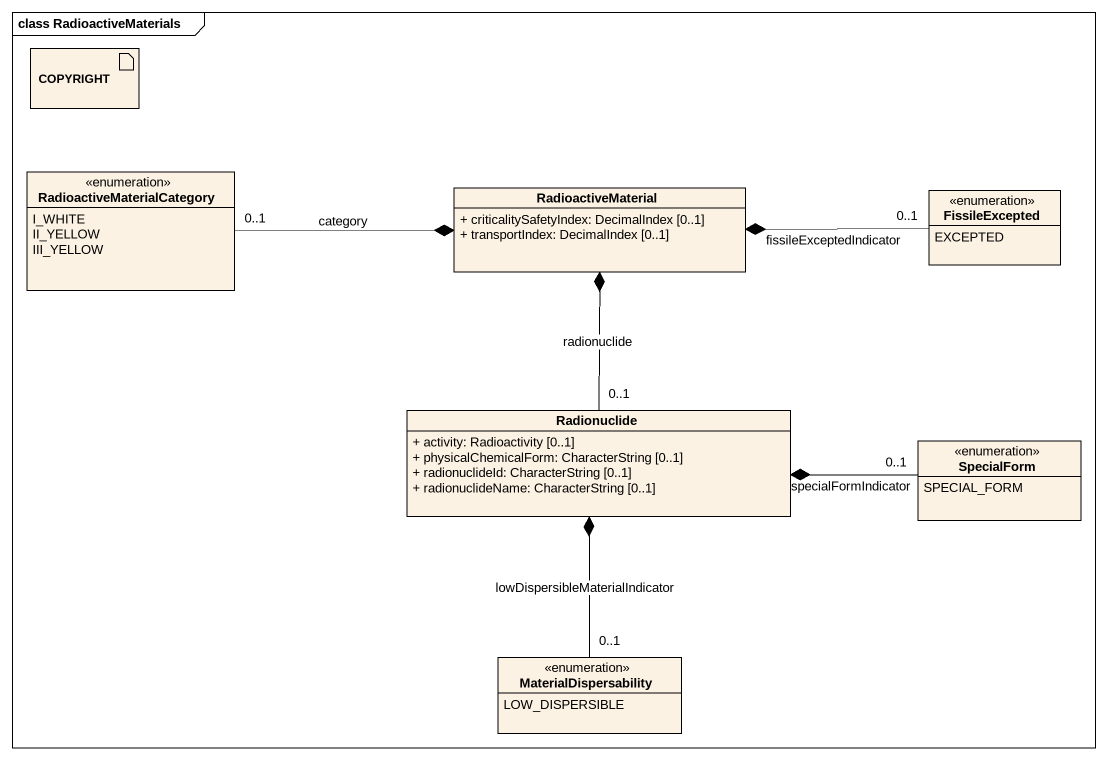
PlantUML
@startuml
mainframe class RadioactiveMaterials
allowmixing
hide circle
hide empty members
skinparam classAttributeIconSize 0
artifact COPYRIGHT #FCF2E3
enum RadioactiveMaterialCategory {
  I_WHITE
  II_YELLOW
  III_YELLOW
}
class RadioactiveMaterial {
  + criticalitySafetyIndex: DecimalIndex [0..1]
  + transportIndex: DecimalIndex [0..1]
}
enum FissileExcepted {
  EXCEPTED
}
class Radionuclide {
  + activity: Radioactivity [0..1]
  + physicalChemicalForm: CharacterString [0..1]
  + radionuclideId: CharacterString [0..1]
  + radionuclideName: CharacterString [0..1]
}
enum SpecialForm {
  SPECIAL_FORM
}
enum MaterialDispersability {
  LOW_DISPERSIBLE
}
RadioactiveMaterial *-left- "0..1" RadioactiveMaterialCategory : category
RadioactiveMaterial *-right- "0..1" FissileExcepted : fissileExceptedIndicator
RadioactiveMaterial *-- "0..1" Radionuclide : radionuclide
Radionuclide *-right- "0..1" SpecialForm : specialFormIndicator
Radionuclide *-- "0..1" MaterialDispersability : lowDispersibleMaterialIndicator
@enduml
